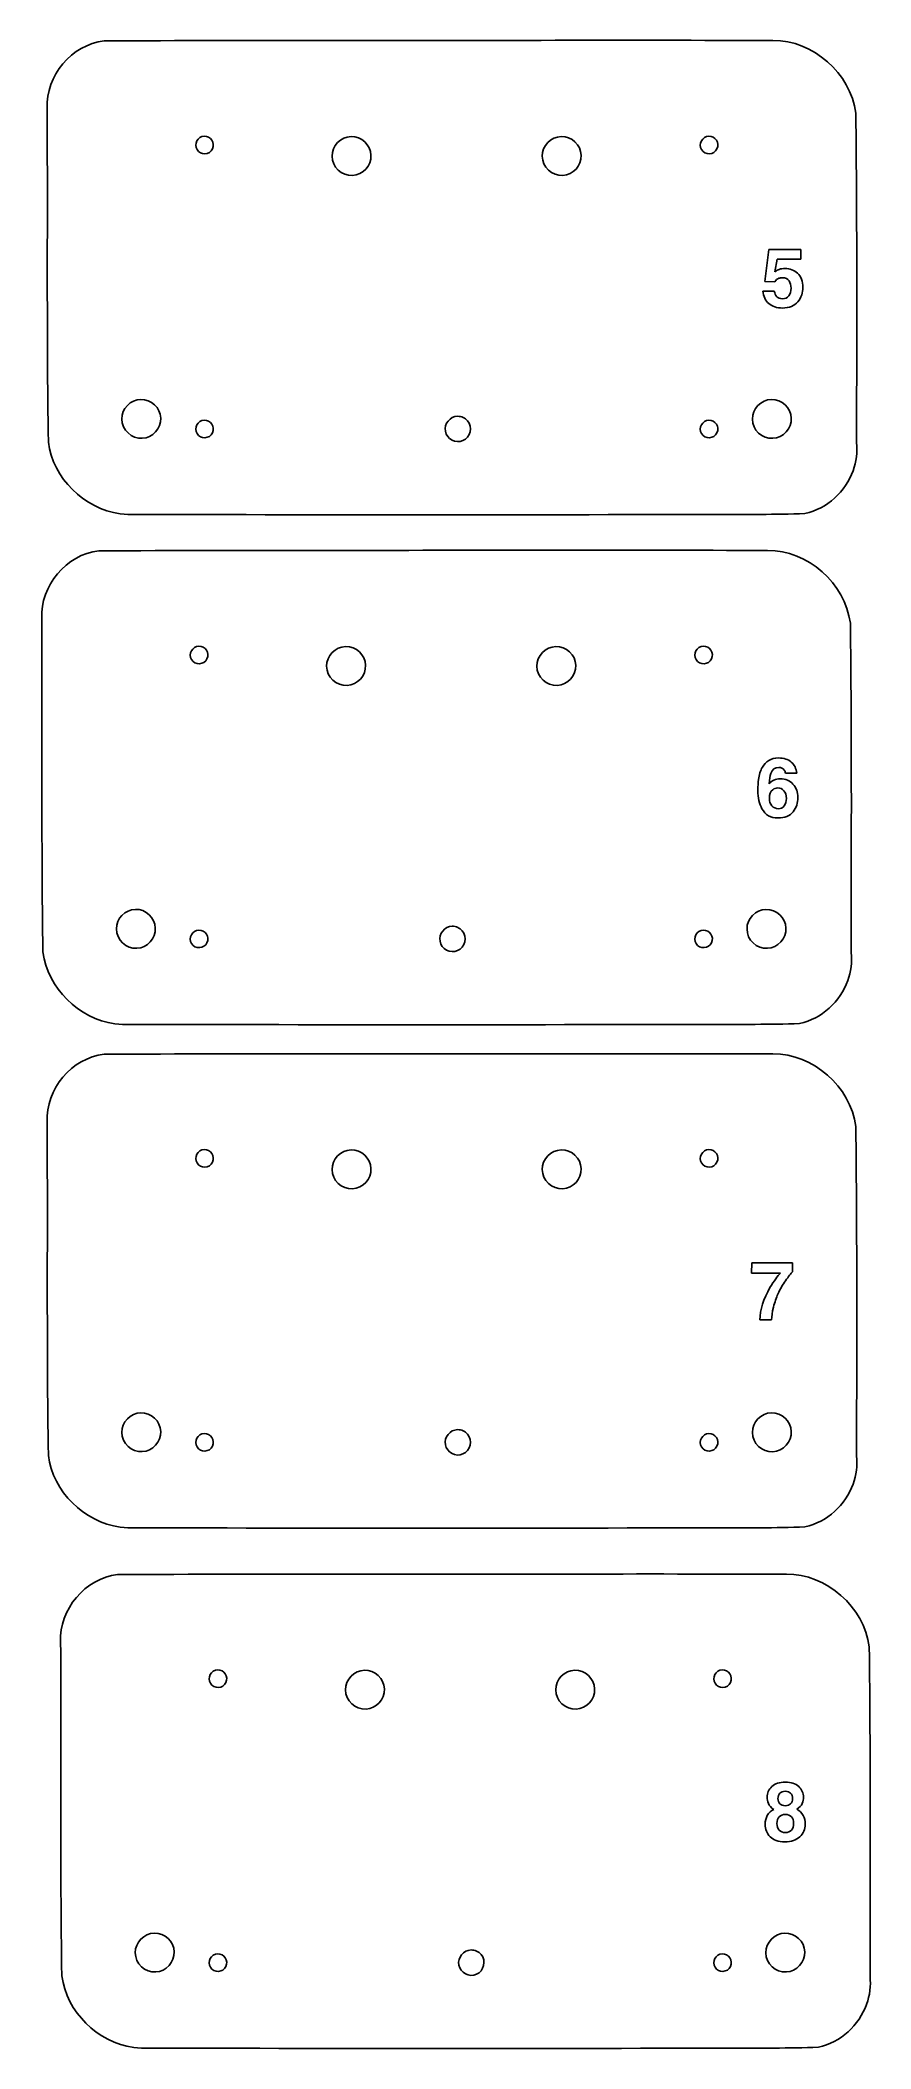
# Model space of a CAD drawing. Header units: millimetres. Extents: x 25 to 226, y 7 to 492.
import ezdxf

# ---------------------------------------------------------------- set-up
doc = ezdxf.new("R2010")
doc.units = ezdxf.units.MM
doc.layers.get('0').update_dxf_attribs({"linetype": 'CONTINUOUS'})

msp = doc.modelspace()

# ---------------------------------------------------------------- linework, layer by layer
at = {"color": 1}
for p, q in [((149.91417, 491.922969), (149.91417, 491.92292)), ((65.11339, 468.756905), (65.11339, 468.756905)), ((100.59704, 468.666156), (100.59704, 468.666156)), ((151.39704, 468.66679), (151.39704, 468.66679)), ((187.03331, 468.756905), (187.03331, 468.756905)), ((49.797041, 405.187791), (49.797041, 405.187791)), ((202.17794, 405.177791), (202.17794, 405.177791)), ((65.11339, 400.176831), (65.11339, 400.176831)), ((126.35167, 401.116281), (126.35167, 401.116281)), ((187.03331, 400.176831), (187.03331, 400.176831)), ((148.60863, 368.75679), (148.60863, 368.75673)), ((63.807568, 345.59072), (63.807568, 345.59072)), ((99.291225, 345.49997), (99.291225, 345.49997)), ((150.09151, 345.5006), (150.09151, 345.5006)), ((185.72787, 345.59072), (185.72787, 345.59072)), ((48.491214, 282.0216), (48.491214, 282.0216)), ((200.8725, 282.0116), (200.8725, 282.0116)), ((63.807568, 277.01064), (63.807568, 277.01064)), ((125.046, 277.95009), (125.046, 277.95009)), ((185.72787, 277.01064), (185.72787, 277.01064)), ((149.91417, 247.1759), (149.91417, 247.17584)), ((65.11339, 224.00982), (65.11339, 224.00982)), ((100.59704, 223.91908), (100.59704, 223.91908)), ((151.39704, 223.91971), (151.39704, 223.91971)), ((187.03331, 224.00982), (187.03331, 224.00982)), ((49.797041, 160.44071), (49.797041, 160.44071)), ((202.17794, 160.43071), (202.17794, 160.43071)), ((65.11339, 155.42975), (65.11339, 155.42975)), ((126.35167, 156.3692), (126.35167, 156.3692)), ((187.03331, 155.42975), (187.03331, 155.42975)), ((153.16806, 121.507), (153.16806, 121.50694)), ((68.367118, 98.34092), (68.367118, 98.34092)), ((103.85077, 98.25018), (103.85077, 98.25018)), ((154.65093, 98.25081), (154.65093, 98.25081)), ((190.2872, 98.34092), (190.2872, 98.34092)), ((53.050767, 34.77181), (53.050767, 34.77181)), ((205.43183, 34.76181), (205.43183, 34.76181)), ((68.367118, 29.76085), (68.367118, 29.76085)), ((129.60545, 30.7003), (129.60545, 30.7003)), ((190.2872, 29.76085), (190.2872, 29.76085))]:
    msp.add_line(p, q, dxfattribs=at)
at = {"color": 7}
for p, q in [((200.57089, 433.714537), (201.55481, 441.441201)), ((201.55481, 441.441201), (209.26218, 441.441201)), ((203.54194, 439.106804), (203.04033, 436.048935)), ((209.26218, 439.106804), (203.54194, 439.106804)), ((209.26218, 441.441201), (209.26218, 439.106804)), ((203.04033, 433.598782), (200.57089, 433.714537)), ((204.88277, 434.582704), (204.88277, 434.582704)), ((200.13681, 431.380139), (202.87635, 431.380139)), ((202.49656, 310.92455), (202.49656, 310.92455)), ((204.34865, 313.54834), (204.34865, 313.54834)), ((208.29397, 314.9374), (205.55443, 314.9374)), ((197.39726, 194.19093), (197.43586, 196.66037)), ((204.37152, 194.19093), (197.39726, 194.19093)), ((197.43586, 196.66037), (207.31364, 196.66037)), ((207.31364, 196.66037), (207.31364, 194.50925)), ((205.59661, 192.34849), (205.5966, 192.34849)), ((202.2204, 182.85655), (199.36511, 182.85655)), ((204.24905, 66.01399), (204.24905, 66.01399)), ((203.52558, 61.24874), (203.52558, 61.24874)), ((201.87607, 58.06546), (201.87607, 58.06546))]:
    msp.add_line(p, q, dxfattribs=at)
at = {"color": 1}
for points in [[(40.926361, 491.792639), (33.106647, 490.901632), (26.780821, 483.325902), (27.172332, 475.486983)], [(149.91417, 491.92292), (113.58517, 491.89904), (77.253791, 491.94182), (40.926361, 491.792639)], [(202.54581, 491.888479), (185.00197, 491.939849), (167.45806, 491.924359), (149.91417, 491.922969)], [(222.56923, 474.342172), (221.30318, 483.973355), (212.28928, 491.960084), (202.54581, 491.888479)], [(27.172332, 475.486983), (27.308258, 448.627902), (27.037872, 421.766641), (27.453234, 394.90925)], [(222.78933, 394.75852), (222.76673, 421.286061), (222.93062, 447.817743), (222.56923, 474.342172)], [(65.11339, 468.756905), (63.567487, 468.750605), (62.514902, 466.83069), (63.385856, 465.539698)], [(67.097084, 465.719601), (67.836868, 467.101121), (66.67356, 468.863243), (65.11339, 468.756905)], [(100.59704, 468.666156), (98.127881, 468.636366), (95.934201, 466.41785), (96.018571, 463.935291)], [(105.40334, 464.16309), (105.38074, 466.63989), (103.07108, 468.793054), (100.59704, 468.666156)], [(151.39704, 468.66679), (148.92788, 468.637), (146.7342, 466.418484), (146.81857, 463.935925)], [(156.20334, 464.163724), (156.18074, 466.640524), (153.87108, 468.793688), (151.39704, 468.66679)], [(187.03331, 468.756905), (185.48741, 468.750605), (184.43482, 466.83069), (185.30578, 465.539698)], [(189.01701, 465.719601), (189.75752, 467.101577), (188.59326, 468.862983), (187.03331, 468.756905)], [(63.385856, 465.539698), (64.143117, 464.1165), (66.487562, 464.219048), (67.097084, 465.719601)], [(96.018571, 463.935291), (95.970371, 461.356907), (98.385801, 459.078817), (100.96686, 459.290611)], [(100.96686, 459.290611), (103.4469, 459.372851), (105.55252, 461.688804), (105.40334, 464.16309)], [(146.81857, 463.935925), (146.77037, 461.357541), (149.1858, 459.079451), (151.76686, 459.291245)], [(151.76686, 459.291245), (154.2469, 459.373485), (156.35252, 461.689438), (156.20334, 464.163724)], [(185.30578, 465.539698), (186.06304, 464.1165), (188.40748, 464.219048), (189.01701, 465.719601)], [(49.797041, 405.187791), (47.327881, 405.157991), (45.134201, 402.939481), (45.218571, 400.456921)], [(54.603341, 400.684721), (54.580741, 403.161521), (52.271081, 405.314691), (49.797041, 405.187791)], [(202.17794, 405.177791), (199.70878, 405.147991), (197.5151, 402.929481), (197.59947, 400.446921)], [(206.98424, 400.674721), (206.96164, 403.151521), (204.65198, 405.304691), (202.17794, 405.177791)], [(45.218571, 400.456921), (45.170371, 397.87854), (47.585801, 395.60045), (50.166861, 395.81224)], [(50.166861, 395.81224), (52.646901, 395.89444), (54.752521, 398.21044), (54.603341, 400.684721)], [(65.11339, 400.176831), (63.567487, 400.170831), (62.514902, 398.25061), (63.385856, 396.95962)], [(67.097084, 397.13952), (67.836868, 398.52104), (66.67356, 400.283161), (65.11339, 400.176831)], [(126.35167, 401.116281), (124.53597, 401.113281), (123.01806, 399.27151), (123.42226, 397.48963)], [(128.7755, 400.018621), (128.1882, 400.725241), (127.27118, 401.148201), (126.35167, 401.116281)], [(127.65077, 395.2658), (129.47575, 395.9697), (130.08129, 398.56244), (128.7755, 400.018621)], [(187.03331, 400.176831), (185.48741, 400.170831), (184.43482, 398.25061), (185.30578, 396.95962)], [(189.01701, 397.13952), (189.75752, 398.5215), (188.59326, 400.282901), (187.03331, 400.176831)], [(197.59947, 400.446921), (197.55127, 397.86854), (199.9667, 395.59045), (202.54776, 395.80224)], [(202.54776, 395.80224), (205.0278, 395.88444), (207.13342, 398.20044), (206.98424, 400.674721)], [(27.453234, 394.90925), (28.62347, 386.15119), (36.071964, 378.78147), (44.828234, 377.56745)], [(63.385856, 396.95962), (64.143117, 395.53642), (66.487562, 395.63897), (67.097084, 397.13952)], [(123.42226, 397.48963), (123.69294, 395.61957), (125.95345, 394.41713), (127.65077, 395.2658)], [(185.30578, 396.95962), (186.06304, 395.53642), (188.40748, 395.63897), (189.01701, 397.13952)], [(221.92784, 387.98156), (222.74254, 390.13957), (222.96354, 392.47095), (222.78933, 394.75852)], [(210.29744, 377.66896), (215.64678, 378.70569), (220.12954, 383.00112), (221.92784, 387.98156)], [(44.828234, 377.56745), (47.296026, 377.24536), (49.791659, 377.48125), (52.272369, 377.40413)], [(52.272369, 377.40413), (101.36708, 377.30483), (150.46206, 377.31423), (199.55671, 377.42763)], [(199.55671, 377.42763), (203.13625, 377.46673), (206.7283, 377.41323), (210.29744, 377.66896)], [(148.60863, 368.75673), (112.27942, 368.73283), (75.947976, 368.77563), (39.620534, 368.62645)], [(201.24037, 368.72229), (183.69653, 368.77369), (166.15262, 368.75819), (148.60863, 368.75679)], [(221.26379, 351.17598), (219.99774, 360.80716), (210.98384, 368.79389), (201.24037, 368.72229)], [(39.620534, 368.62645), (31.80082, 367.73544), (25.474994, 360.15971), (25.866505, 352.32079)], [(25.866505, 352.32079), (26.002431, 325.46171), (25.732045, 298.60045), (26.147407, 271.74306)], [(221.48389, 271.59233), (221.46129, 298.11987), (221.62518, 324.65155), (221.26379, 351.17598)], [(63.807568, 345.59072), (62.261664, 345.58472), (61.209078, 343.6645), (62.080033, 342.37351)], [(65.791263, 342.55341), (66.531047, 343.93493), (65.367739, 345.69705), (63.807568, 345.59072)], [(99.291225, 345.49997), (96.822066, 345.47017), (94.628386, 343.25166), (94.712756, 340.7691)], [(104.09755, 340.9969), (104.07495, 343.4737), (101.76527, 345.62686), (99.291225, 345.49997)], [(150.09151, 345.5006), (147.62233, 345.4708), (145.42864, 343.25229), (145.51301, 340.76973)], [(154.89783, 340.99753), (154.87523, 343.47433), (152.56556, 345.6275), (150.09151, 345.5006)], [(185.72787, 345.59072), (184.18197, 345.58472), (183.12938, 343.6645), (184.00034, 342.37351)], [(187.71157, 342.55341), (188.45208, 343.93539), (187.28782, 345.69679), (185.72787, 345.59072)], [(62.080033, 342.37351), (62.837294, 340.95031), (65.181741, 341.05286), (65.791263, 342.55341)], [(94.712756, 340.7691), (94.664556, 338.19072), (97.079986, 335.91263), (99.661045, 336.12442)], [(99.661045, 336.12442), (102.1411, 336.20662), (104.24673, 338.52261), (104.09755, 340.9969)], [(145.51301, 340.76973), (145.46481, 338.19135), (147.88025, 335.91326), (150.46133, 336.12506)], [(150.46133, 336.12506), (152.94138, 336.20726), (155.04702, 338.52325), (154.89783, 340.99753)], [(184.00034, 342.37351), (184.7576, 340.95031), (187.10204, 341.05286), (187.71157, 342.55341)], [(48.491214, 282.0216), (46.022054, 281.9918), (43.828374, 279.77329), (43.912744, 277.29073)], [(53.297514, 277.51853), (53.274914, 279.99533), (50.965254, 282.1485), (48.491214, 282.0216)], [(200.8725, 282.0116), (198.40334, 281.9818), (196.20966, 279.76329), (196.29403, 277.28073)], [(205.6788, 277.50853), (205.6562, 279.98533), (203.34654, 282.1385), (200.8725, 282.0116)], [(43.912744, 277.29073), (43.864544, 274.71235), (46.279974, 272.43426), (48.861034, 272.64605)], [(48.861034, 272.64605), (51.341074, 272.72825), (53.446694, 275.04425), (53.297514, 277.51853)], [(63.807568, 277.01064), (62.261664, 277.00464), (61.209078, 275.08442), (62.080033, 273.79343)], [(65.791263, 273.97333), (66.531047, 275.35485), (65.367739, 277.11697), (63.807568, 277.01064)], [(125.046, 277.95009), (123.23028, 277.94709), (121.71237, 276.10532), (122.11657, 274.32344)], [(127.46984, 276.85243), (126.88253, 277.55905), (125.96551, 277.98201), (125.046, 277.95009)], [(126.3451, 272.09961), (128.17009, 272.80351), (128.77564, 275.39625), (127.46984, 276.85243)], [(185.72787, 277.01064), (184.18197, 277.00464), (183.12938, 275.08442), (184.00034, 273.79343)], [(187.71157, 273.97333), (188.45208, 275.35531), (187.28782, 277.11671), (185.72787, 277.01064)], [(196.29403, 277.28073), (196.24583, 274.70235), (198.66126, 272.42426), (201.24232, 272.63605)], [(201.24232, 272.63605), (203.72236, 272.71825), (205.82798, 275.03425), (205.6788, 277.50853)], [(26.147407, 271.74306), (27.317643, 262.985), (34.766137, 255.61528), (43.522407, 254.40126)], [(62.080033, 273.79343), (62.837294, 272.37023), (65.181741, 272.47278), (65.791263, 273.97333)], [(122.11657, 274.32344), (122.38725, 272.45338), (124.64777, 271.25094), (126.3451, 272.09961)], [(184.00034, 273.79343), (184.7576, 272.37023), (187.10204, 272.47278), (187.71157, 273.97333)], [(220.6224, 264.81537), (221.4371, 266.97338), (221.6581, 269.30476), (221.48389, 271.59233)], [(208.992, 254.50277), (214.34134, 255.5395), (218.8241, 259.83493), (220.6224, 264.81537)], [(43.522407, 254.40126), (45.990199, 254.07917), (48.485832, 254.31506), (50.966542, 254.23794)], [(50.966542, 254.23794), (100.06126, 254.13864), (149.15652, 254.14804), (198.25127, 254.26144)], [(198.25127, 254.26144), (201.83081, 254.30054), (205.42286, 254.24704), (208.992, 254.50277)], [(40.926361, 247.04556), (33.106647, 246.15455), (26.780821, 238.57882), (27.172332, 230.7399)], [(149.91417, 247.17584), (113.58517, 247.15194), (77.253791, 247.19474), (40.926361, 247.04556)], [(202.54581, 247.1414), (185.00197, 247.1928), (167.45806, 247.1773), (149.91417, 247.1759)], [(222.56923, 229.59509), (221.30318, 239.22627), (212.28928, 247.213), (202.54581, 247.1414)], [(27.172332, 230.7399), (27.308258, 203.88082), (27.037872, 177.01956), (27.453234, 150.16217)], [(222.78933, 150.01144), (222.76673, 176.53898), (222.93062, 203.07066), (222.56923, 229.59509)], [(65.11339, 224.00982), (63.567487, 224.00382), (62.514902, 222.08361), (63.385856, 220.79262)], [(67.097084, 220.97252), (67.836868, 222.35404), (66.67356, 224.11616), (65.11339, 224.00982)], [(100.59704, 223.91908), (98.127881, 223.88928), (95.934201, 221.67077), (96.018571, 219.18821)], [(105.40334, 219.41601), (105.38074, 221.89281), (103.07108, 224.04597), (100.59704, 223.91908)], [(151.39704, 223.91971), (148.92788, 223.88991), (146.7342, 221.6714), (146.81857, 219.18884)], [(156.20334, 219.41664), (156.18074, 221.89344), (153.87108, 224.04661), (151.39704, 223.91971)], [(187.03331, 224.00982), (185.48741, 224.00382), (184.43482, 222.08361), (185.30578, 220.79262)], [(189.01701, 220.97252), (189.75752, 222.3545), (188.59326, 224.1159), (187.03331, 224.00982)], [(63.385856, 220.79262), (64.143117, 219.36942), (66.487562, 219.47197), (67.097084, 220.97252)], [(96.018571, 219.18821), (95.970371, 216.60983), (98.385801, 214.33174), (100.96686, 214.54353)], [(100.96686, 214.54353), (103.4469, 214.62573), (105.55252, 216.94172), (105.40334, 219.41601)], [(146.81857, 219.18884), (146.77037, 216.61046), (149.1858, 214.33237), (151.76686, 214.54416)], [(151.76686, 214.54416), (154.2469, 214.62636), (156.35252, 216.94236), (156.20334, 219.41664)], [(185.30578, 220.79262), (186.06304, 219.36942), (188.40748, 219.47197), (189.01701, 220.97252)], [(49.797041, 160.44071), (47.327881, 160.41091), (45.134201, 158.1924), (45.218571, 155.70984)], [(54.603341, 155.93764), (54.580741, 158.41444), (52.271081, 160.56761), (49.797041, 160.44071)], [(202.17794, 160.43071), (199.70878, 160.40091), (197.5151, 158.1824), (197.59947, 155.69984)], [(206.98424, 155.92764), (206.96164, 158.40444), (204.65198, 160.55761), (202.17794, 160.43071)], [(45.218571, 155.70984), (45.170371, 153.13146), (47.585801, 150.85337), (50.166861, 151.06516)], [(50.166861, 151.06516), (52.646901, 151.14736), (54.752521, 153.46336), (54.603341, 155.93764)], [(65.11339, 155.42975), (63.567487, 155.42375), (62.514902, 153.50353), (63.385856, 152.21254)], [(67.097084, 152.39244), (67.836868, 153.77396), (66.67356, 155.53608), (65.11339, 155.42975)], [(126.35167, 156.3692), (124.53597, 156.3662), (123.01806, 154.52443), (123.42226, 152.74255)], [(128.7755, 155.27154), (128.1882, 155.97816), (127.27118, 156.40112), (126.35167, 156.3692)], [(127.65077, 150.51872), (129.47575, 151.22262), (130.08129, 153.81536), (128.7755, 155.27154)], [(187.03331, 155.42975), (185.48741, 155.42375), (184.43482, 153.50353), (185.30578, 152.21254)], [(189.01701, 152.39244), (189.75752, 153.77442), (188.59326, 155.53582), (187.03331, 155.42975)], [(197.59947, 155.69984), (197.55127, 153.12146), (199.9667, 150.84337), (202.54776, 151.05516)], [(202.54776, 151.05516), (205.0278, 151.13736), (207.13342, 153.45336), (206.98424, 155.92764)], [(63.385856, 152.21254), (64.143117, 150.78934), (66.487562, 150.89189), (67.097084, 152.39244)], [(123.42226, 152.74255), (123.69294, 150.87249), (125.95345, 149.67005), (127.65077, 150.51872)], [(185.30578, 152.21254), (186.06304, 150.78934), (188.40748, 150.89189), (189.01701, 152.39244)], [(27.453234, 150.16217), (28.62347, 141.40411), (36.071964, 134.03439), (44.828234, 132.82037)], [(221.92784, 143.23448), (222.74254, 145.39249), (222.96354, 147.72387), (222.78933, 150.01144)], [(210.29744, 132.92188), (215.64678, 133.95861), (220.12954, 138.25404), (221.92784, 143.23448)], [(44.828234, 132.82037), (47.296026, 132.49828), (49.791659, 132.73417), (52.272369, 132.65705)], [(52.272369, 132.65705), (101.36708, 132.55775), (150.46206, 132.56715), (199.55671, 132.68055)], [(199.55671, 132.68055), (203.13625, 132.71965), (206.7283, 132.66615), (210.29744, 132.92188)], [(44.180081, 121.37666), (36.360363, 120.48565), (30.034538, 112.90992), (30.426048, 105.071)], [(153.16806, 121.50694), (116.83891, 121.48304), (80.507519, 121.52584), (44.180081, 121.37666)], [(205.7997, 121.4725), (188.25586, 121.5239), (170.71195, 121.5084), (153.16806, 121.507)], [(225.82312, 103.92619), (224.55707, 113.55737), (215.54317, 121.5441), (205.7997, 121.4725)], [(30.426048, 105.071), (30.561974, 78.21192), (30.291588, 51.35066), (30.70695, 24.49327)], [(226.04322, 24.34254), (226.02062, 50.87008), (226.18451, 77.40176), (225.82312, 103.92619)], [(68.367118, 98.34092), (66.821215, 98.33492), (65.76863, 96.41471), (66.639584, 95.12372)], [(70.350812, 95.30362), (71.090596, 96.68514), (69.927288, 98.44726), (68.367118, 98.34092)], [(103.85077, 98.25018), (101.38161, 98.22038), (99.187929, 96.00187), (99.272299, 93.51931)], [(108.65707, 93.74711), (108.63447, 96.22391), (106.32481, 98.37707), (103.85077, 98.25018)], [(154.65093, 98.25081), (152.18177, 98.22101), (149.98809, 96.0025), (150.07246, 93.51994)], [(159.45723, 93.74774), (159.43463, 96.22454), (157.12497, 98.37771), (154.65093, 98.25081)], [(190.2872, 98.34092), (188.7413, 98.33492), (187.68871, 96.41471), (188.55967, 95.12372)], [(192.2709, 95.30362), (193.01141, 96.6856), (191.84715, 98.447), (190.2872, 98.34092)], [(66.639584, 95.12372), (67.396845, 93.70052), (69.74129, 93.80307), (70.350812, 95.30362)], [(99.272299, 93.51931), (99.224099, 90.94093), (101.63953, 88.66284), (104.22059, 88.87463)], [(104.22059, 88.87463), (106.70063, 88.95683), (108.80625, 91.27282), (108.65707, 93.74711)], [(150.07246, 93.51994), (150.02426, 90.94156), (152.43969, 88.66347), (155.02075, 88.87526)], [(155.02075, 88.87526), (157.50079, 88.95746), (159.60641, 91.27346), (159.45723, 93.74774)], [(188.55967, 95.12372), (189.31693, 93.70052), (191.66137, 93.80307), (192.2709, 95.30362)], [(53.050767, 34.77181), (50.581605, 34.74201), (48.387924, 32.5235), (48.472294, 30.04094)], [(57.857069, 30.26874), (57.834469, 32.74554), (55.524808, 34.89871), (53.050767, 34.77181)], [(205.43183, 34.76181), (202.96267, 34.73201), (200.76899, 32.5135), (200.85336, 30.03094)], [(210.23813, 30.25874), (210.21553, 32.73554), (207.90587, 34.88871), (205.43183, 34.76181)], [(48.472294, 30.04094), (48.424094, 27.46256), (50.839525, 25.18447), (53.420587, 25.39626)], [(53.420587, 25.39626), (55.900628, 25.47846), (58.006249, 27.79446), (57.857069, 30.26874)], [(68.367118, 29.76085), (66.821215, 29.75485), (65.76863, 27.83463), (66.639584, 26.54364)], [(70.350812, 26.72354), (71.090596, 28.10506), (69.927288, 29.86718), (68.367118, 29.76085)], [(129.60545, 30.7003), (127.78975, 30.6973), (126.27183, 28.85553), (126.67603, 27.07365)], [(132.0293, 29.60264), (131.442, 30.30926), (130.52497, 30.73222), (129.60545, 30.7003)], [(130.90456, 24.84982), (132.72955, 25.55372), (133.3351, 28.14646), (132.0293, 29.60264)], [(190.2872, 29.76085), (188.7413, 29.75485), (187.68871, 27.83463), (188.55967, 26.54364)], [(192.2709, 26.72354), (193.01141, 28.10552), (191.84715, 29.86692), (190.2872, 29.76085)], [(200.85336, 30.03094), (200.80516, 27.45256), (203.22059, 25.17447), (205.80165, 25.38626)], [(205.80165, 25.38626), (208.28169, 25.46846), (210.38731, 27.78446), (210.23813, 30.25874)], [(30.70695, 24.49327), (31.877186, 15.73521), (39.325682, 8.36549), (48.081957, 7.15147)], [(66.639584, 26.54364), (67.396845, 25.12044), (69.74129, 25.22299), (70.350812, 26.72354)], [(126.67603, 27.07365), (126.94671, 25.20359), (129.20723, 24.00115), (130.90456, 24.84982)], [(188.55967, 26.54364), (189.31693, 25.12044), (191.66137, 25.22299), (192.2709, 26.72354)], [(225.18173, 17.56558), (225.99643, 19.72359), (226.21743, 22.05497), (226.04322, 24.34254)], [(213.55133, 7.25298), (218.90067, 8.28971), (223.38343, 12.58514), (225.18173, 17.56558)], [(48.081957, 7.15147), (50.54975, 6.82938), (53.045385, 7.06527), (55.526096, 6.98815)], [(55.526096, 6.98815), (104.62081, 6.88885), (153.71595, 6.89825), (202.8106, 7.01165)], [(202.8106, 7.01165), (206.39014, 7.05075), (209.98219, 6.99725), (213.55133, 7.25298)]]:
    msp.add_open_spline(points, degree=3, dxfattribs=at)
at = {"color": 7}
for points in [[(204.0339, 436.598773), (204.432613, 436.746682), (204.918143, 436.820637), (205.49049, 436.820637)], [(205.49049, 436.820637), (206.648043, 436.820637), (207.657687, 436.431571), (208.51942, 435.653438)], [(203.04033, 436.048935), (203.46477, 436.325462), (203.79596, 436.508741), (204.0339, 436.598773)], [(204.01461, 434.457302), (203.583743, 434.302961), (203.258983, 434.016788), (203.04033, 433.598782)], [(204.88277, 434.582704), (204.54837, 434.582704), (204.258983, 434.540903), (204.01461, 434.457302)], [(206.44547, 433.839939), (206.111063, 434.335116), (205.590163, 434.582704), (204.88277, 434.582704)], [(206.40688, 430.222587), (206.767013, 430.704902), (206.94708, 431.309402), (206.94708, 432.036087)], [(206.94708, 432.036087), (206.94708, 432.749912), (206.779877, 433.351196), (206.44547, 433.839939)], [(208.51942, 435.653438), (209.381153, 434.875305), (209.81202, 433.743476), (209.81202, 432.25795)], [(209.81202, 432.25795), (209.81202, 430.965349), (209.39723, 429.811013), (208.56765, 428.794941)], [(201.56446, 428.341564), (200.709153, 429.055389), (200.23327, 430.068247), (200.13681, 431.380139)], [(204.84419, 427.27083), (203.513003, 427.27083), (202.41976, 427.627741), (201.56446, 428.341564)], [(202.87635, 431.380139), (202.98567, 430.782072), (203.194673, 430.319051), (203.50336, 429.991077)], [(203.50336, 429.991077), (203.81204, 429.669534), (204.262197, 429.508763), (204.85383, 429.508763)], [(208.56765, 428.794941), (207.73807, 427.778867), (206.496917, 427.27083), (204.84419, 427.27083)], [(204.85383, 429.508763), (205.535503, 429.508763), (206.053187, 429.746704), (206.40688, 430.222587)], [(199.06249, 313.3747), (199.223263, 314.564413), (199.53516, 315.554763), (199.99818, 316.34575)], [(199.99818, 316.34575), (200.396893, 317.02099), (200.917793, 317.564397), (201.56088, 317.97597)], [(201.56088, 317.97597), (202.210393, 318.38755), (202.98531, 318.59334), (203.88563, 318.59334)], [(203.95315, 316.33611), (203.059263, 316.33611), (202.42261, 315.834503), (202.04319, 314.83129)], [(203.88563, 318.59334), (205.184657, 318.59334), (206.220023, 318.258933), (206.99173, 317.59012)], [(205.29399, 315.68016), (204.99817, 316.11746), (204.551223, 316.33611), (203.95315, 316.33611)], [(205.55443, 314.9374), (205.55443, 315.16248), (205.467617, 315.410067), (205.29399, 315.68016)], [(206.99173, 317.59012), (207.76343, 316.927747), (208.19751, 316.043507), (208.29397, 314.9374)], [(198.92744, 310.77021), (198.92744, 311.83773), (198.972457, 312.705893), (199.06249, 313.3747)], [(199.90172, 306.31363), (199.2522, 307.46475), (198.92744, 308.950277), (198.92744, 310.77021)], [(202.04319, 314.83129), (201.837403, 314.278237), (201.695923, 313.46152), (201.61875, 312.38114)], [(201.61875, 312.38114), (201.95959, 312.78628), (202.35509, 313.0821), (202.80525, 313.2686)], [(202.49656, 310.92455), (201.956373, 310.506543), (201.68628, 309.831303), (201.68628, 308.89883)], [(203.74093, 311.34899), (203.271483, 311.34899), (202.856693, 311.20751), (202.49656, 310.92455)], [(202.80525, 313.2686), (203.25541, 313.455093), (203.769877, 313.54834), (204.34865, 313.54834)], [(205.20717, 310.69304), (204.808457, 311.13034), (204.31971, 311.34899), (203.74093, 311.34899)], [(204.34865, 313.54834), (205.589803, 313.54834), (206.605877, 313.12712), (207.39687, 312.28468)], [(205.80524, 308.82166), (205.80524, 309.63838), (205.605883, 310.262173), (205.20717, 310.69304)], [(207.39687, 312.28468), (208.194297, 311.442233), (208.59301, 310.365063), (208.59301, 309.05317)], [(203.79881, 304.10464), (202.036757, 304.10464), (200.737727, 304.84097), (199.90172, 306.31363)], [(201.68628, 308.89883), (201.68628, 308.146423), (201.88885, 307.53228), (202.29399, 307.0564)], [(202.29399, 307.0564), (202.699137, 306.580513), (203.213607, 306.34257), (203.8374, 306.34257)], [(203.8374, 306.34257), (204.448327, 306.34257), (204.927423, 306.570867), (205.27469, 307.02746)], [(205.27469, 307.02746), (205.62839, 307.49048), (205.80524, 308.088547), (205.80524, 308.82166)], [(208.59301, 309.05317), (208.59301, 307.74771), (208.203943, 306.59659), (207.42581, 305.59981)], [(207.42581, 305.59981), (206.647677, 304.60303), (205.438677, 304.10464), (203.79881, 304.10464)], [(201.83455, 190.67968), (202.844197, 192.358133), (203.689853, 193.52855), (204.37152, 194.19093)], [(207.31364, 194.50925), (206.902067, 194.104103), (206.329723, 193.38385), (205.59661, 192.34849)], [(199.36511, 182.85655), (199.44871, 185.364583), (200.271857, 187.972293), (201.83455, 190.67968)], [(205.5966, 192.34849), (204.86348, 191.30669), (204.249333, 190.232737), (203.75416, 189.12663)], [(202.69307, 185.94336), (202.377957, 184.689347), (202.2204, 183.66041), (202.2204, 182.85655)], [(203.75416, 189.12663), (203.36188, 188.258463), (203.008183, 187.197373), (202.69307, 185.94336)], [(201.1526, 67.56704), (201.1526, 68.583113), (201.535233, 69.448063), (202.3005, 70.16189)], [(202.3005, 70.16189), (203.065773, 70.882143), (204.146157, 71.24227), (205.54165, 71.24227)], [(204.23941, 68.55096), (203.930723, 68.24228), (203.77638, 67.811413), (203.77638, 67.25836)], [(205.54165, 69.02363), (204.988597, 69.02363), (204.554517, 68.866073), (204.23941, 68.55096)], [(205.54165, 71.24227), (206.937143, 71.24227), (208.017527, 70.882143), (208.7828, 70.16189)], [(206.83425, 68.55096), (206.532003, 68.866073), (206.101137, 69.02363), (205.54165, 69.02363)], [(207.29727, 67.25836), (207.29727, 67.811413), (207.14293, 68.24228), (206.83425, 68.55096)], [(208.7828, 70.16189), (209.548073, 69.448063), (209.93071, 68.583113), (209.93071, 67.56704)], [(200.67028, 61.06546), (200.67028, 61.85002), (200.84713, 62.560627), (201.20083, 63.19728)], [(201.45163, 66.09116), (201.252277, 66.618493), (201.1526, 67.110453), (201.1526, 67.56704)], [(201.20083, 63.19728), (201.560957, 63.833933), (202.08507, 64.313033), (202.77317, 64.63458)], [(202.77317, 64.63458), (202.09793, 65.084733), (201.657417, 65.57026), (201.45163, 66.09116)], [(203.77638, 67.25836), (203.77638, 66.750327), (203.933937, 66.335537), (204.24905, 66.01399)], [(205.54165, 63.42879), (204.92429, 63.42879), (204.43233, 63.242297), (204.06577, 62.86931)], [(204.24905, 66.01399), (204.55773, 65.69245), (204.988597, 65.53168), (205.54165, 65.53168)], [(205.54165, 65.53168), (206.101137, 65.53168), (206.532003, 65.69245), (206.83425, 66.01399)], [(207.00789, 62.86931), (206.647757, 63.242297), (206.15901, 63.42879), (205.54165, 63.42879)], [(206.83425, 66.01399), (207.14293, 66.335537), (207.29727, 66.750327), (207.29727, 67.25836)], [(209.62203, 66.09116), (209.42267, 65.57026), (208.98537, 65.116887), (208.31013, 64.73104)], [(208.31013, 64.73104), (208.99823, 64.345187), (209.515913, 63.833933), (209.86318, 63.19728)], [(209.93071, 67.56704), (209.93071, 67.110453), (209.827817, 66.618493), (209.62203, 66.09116)], [(209.86318, 63.19728), (210.210447, 62.560627), (210.38408, 61.85002), (210.38408, 61.06546)], [(201.87607, 58.06546), (201.07221, 58.888613), (200.67028, 59.888613), (200.67028, 61.06546)], [(204.06577, 62.86931), (203.705643, 62.50275), (203.52558, 61.96256), (203.52558, 61.24874)], [(203.52558, 61.24874), (203.52558, 60.56064), (203.70243, 60.026877), (204.05613, 59.64745)], [(204.05613, 59.64745), (204.416257, 59.26803), (204.91143, 59.07832), (205.54165, 59.07832)], [(205.54165, 59.07832), (206.171877, 59.07832), (206.663837, 59.26803), (207.01753, 59.64745)], [(207.55772, 61.24874), (207.55772, 61.96256), (207.374443, 62.50275), (207.00789, 62.86931)], [(207.01753, 59.64745), (207.377657, 60.026877), (207.55772, 60.56064), (207.55772, 61.24874)], [(210.38408, 61.06546), (210.38408, 59.888613), (209.946783, 58.8854), (209.07219, 58.05582)], [(205.4259, 56.8211), (203.8632, 56.8211), (202.679923, 57.235887), (201.87607, 58.06546)], [(209.07219, 58.05582), (208.204023, 57.232673), (206.988593, 56.8211), (205.4259, 56.8211)]]:
    msp.add_open_spline(points, degree=3, dxfattribs=at)

doc.saveas('drawing.dxf')
